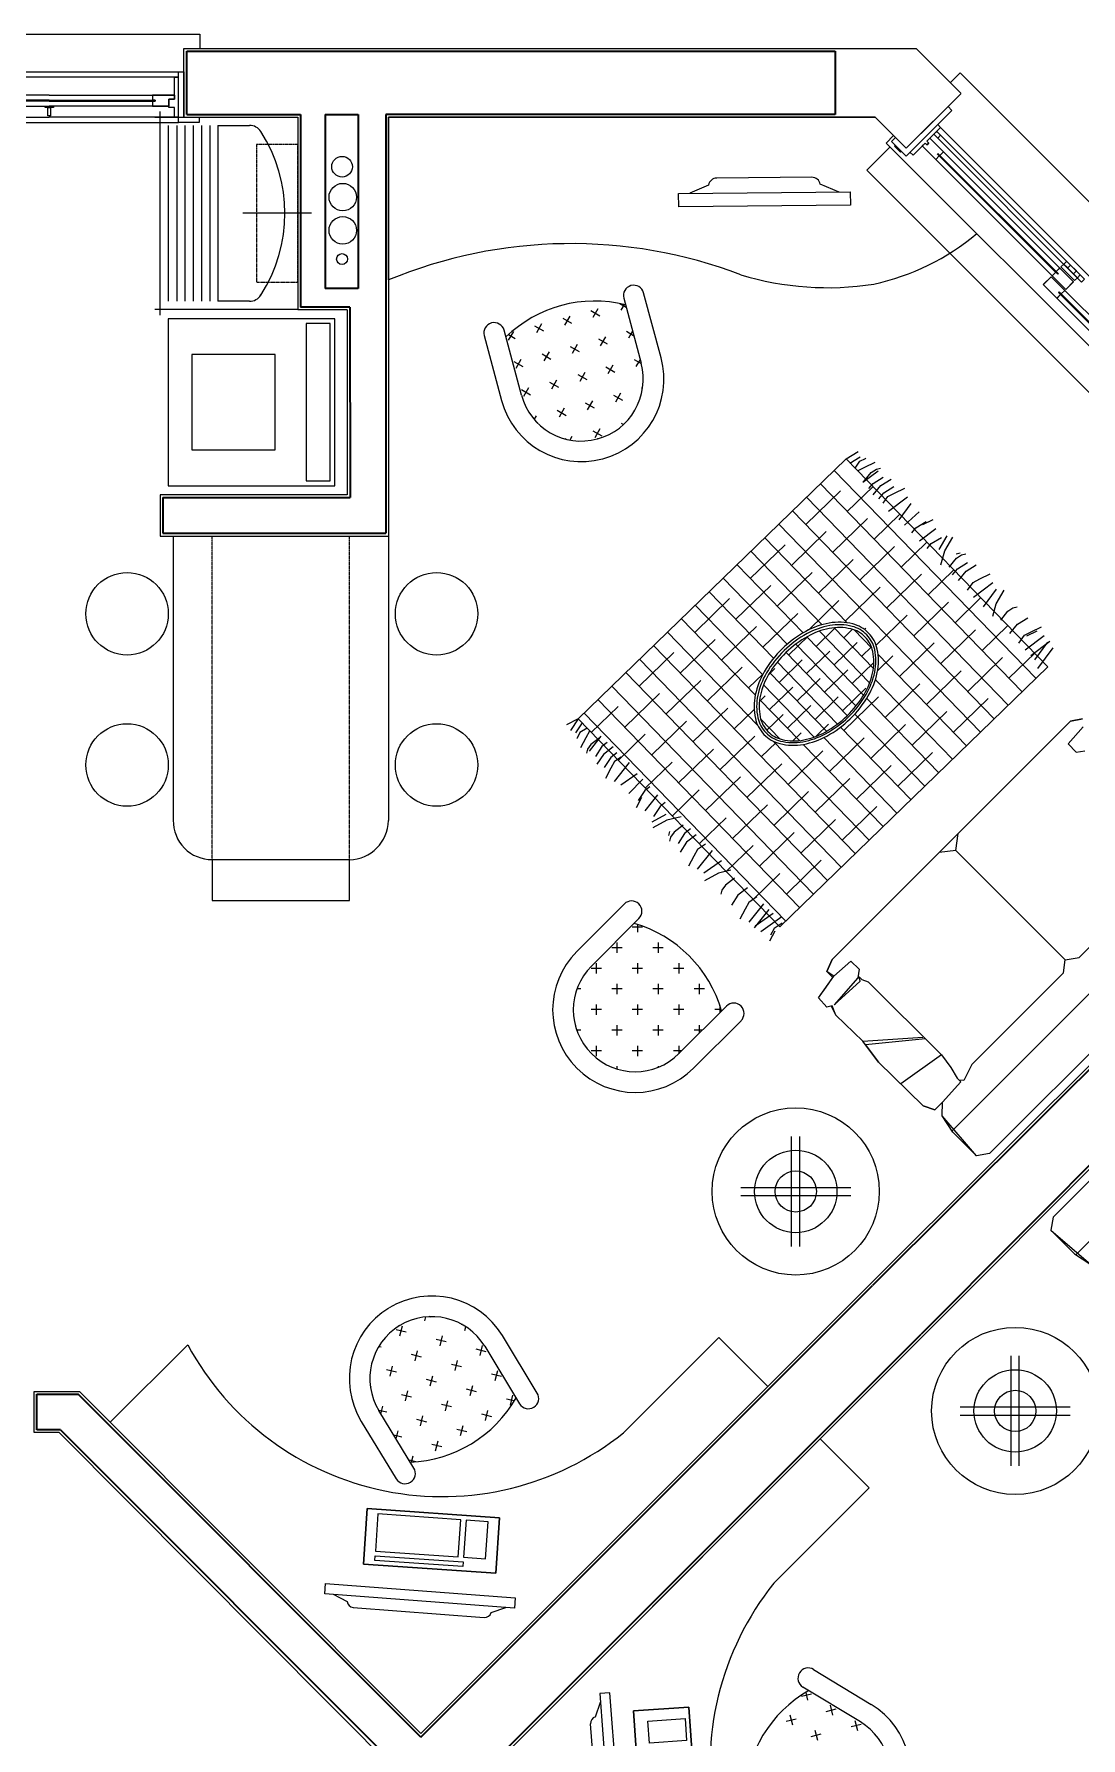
# Model space of a CAD drawing. Header units: millimetres. Extents: x -32319 to 9885, y 990 to 22164.
# Drawn here: x 2116 to 5924, y 15960 to 22158 of the extents above; entities that cross this region are included whole.
import ezdxf

# ---------------------------------------------------------------- set-up
doc = ezdxf.new("R2010")
doc.units = ezdxf.units.MM
doc.linetypes.add('HIDDEN', pattern=[0.375, 0.25, -0.125])
doc.layers.add('furniture', color=34, linetype='Continuous')
for name, color, linetype, lineweight in [('plaster', 4, 'Continuous', 13), ('wall', 5, 'Continuous', 35), ('wind', 161, 'Continuous', 5)]:
    doc.layers.add(name, color=color, linetype=linetype, lineweight=lineweight)

msp = doc.modelspace()

# ---------------------------------------------------------------- linework, layer by layer
for p, q in [((1484.7, 22157.9, 27000), (2718.8, 22157.9, 27000)), ((2718.8, 22157.9, 27000), (2718.8, 22105.9, 27000)), ((1581.7, 22020.9), (2641.7, 22020.9)), ((5448.8, 21980.4), (5485.6, 22017.2)), ((7495.5, 20006.2), (5485.1, 22016.7)), ((1581.7, 21835.9), (2641.7, 21835.9)), ((5215.8, 21761.5), (5243, 21788.8)), ((7239.2, 19738.2), (5215.8, 21761.5))]:
    msp.add_line(p, q)
msp.add_lwpolyline([(5413.8, 21818.1), (7297, 19934.9)])
at = {"layer": 'furniture'}
for p, q in [((2555.4, 21855.9), (3075.4, 21855.9)), ((2575.4, 21135.9), (2575.4, 21875.9)), ((2605.4, 21185.9), (2605.4, 21825.9)), ((2635.4, 21825.9), (2635.4, 21185.9)), ((2665.4, 21825.9), (2665.4, 21185.9)), ((2695.4, 21825.9), (2695.4, 21185.9)), ((2725.4, 21825.9), (2725.4, 21185.9)), ((2755.4, 21825.9), (2755.4, 21185.9)), ((2785.4, 21825.9), (2785.4, 21185.9)), ((2785.4, 21825.9), (2899.5, 21825.9)), ((3075.4, 21855.9), (3075.4, 21155.9)), ((3405.4, 21855.9), (5176.3, 21855.9)), ((3405.4, 21263.5), (3405.4, 21855.9)), ((5176.3, 21855.9), (5243, 21788.8)), ((4945.4, 21636.9), (4599.9, 21634.1)), ((4460.8, 21578.5), (5085.3, 21583.6)), ((4461.2, 21530.1), (4460.8, 21578.5)), ((4569.5, 21608.6), (4501.6, 21578.8)), ((5044.5, 21583.2), (4976.3, 21611.9)), ((5085.3, 21583.6), (5085.7, 21535.2)), ((3125.4, 21505.9), (2875.4, 21505.9)), ((5085.7, 21535.2), (4461.2, 21530.1)), ((4261.2, 21197), (4324.5, 20960.8)), ((4396.9, 20980.2), (4333.6, 21216.5)), ((3075.4, 21155.9), (2555.4, 21155.9)), ((2899.5, 21185.9), (2785.4, 21185.9)), ((4141.7, 21152), (4174.2, 21133.2)), ((4167.3, 21158.8), (4148.6, 21126.4)), ((4247.7, 21177.4), (4269.9, 21164.5)), ((4262.7, 21174.1), (4251, 21153.8)), ((3889.4, 20844.2), (3826.1, 21080.5)), ((3860, 21076.5), (3841.2, 21044)), ((3936.8, 21097.1), (3969.3, 21078.3)), ((3962.4, 21103.9), (3943.7, 21071.5)), ((4039.2, 21124.5), (4071.7, 21105.8)), ((4064.9, 21131.4), (4046.1, 21098.9)), ((4271.6, 21077), (4297.4, 21062.1)), ((4293.3, 21077.1), (4278.5, 21051.4)), ((3753.7, 21061.1), (3817, 20824.8)), ((3842.1, 21065.2), (3866.8, 21050.9)), ((4066.7, 21022.1), (4099.2, 21003.3)), ((4092.3, 21028.9), (4073.6, 20996.5)), ((4169.1, 21049.5), (4201.6, 21030.8)), ((4194.8, 21056.4), (4176, 21023.9)), ((3861.8, 20967.2), (3894.3, 20948.4)), ((3887.4, 20974), (3868.7, 20941.6)), ((3964.2, 20994.6), (3996.7, 20975.9)), ((3989.9, 21001.5), (3971.1, 20969)), ((4222.2, 20953.9), (4203.5, 20921.5)), ((4299.1, 20974.5), (4324.8, 20959.6)), ((4320.8, 20974.7), (4305.9, 20948.9)), ((3991.7, 20892.2), (4024.2, 20873.4)), ((4017.3, 20899), (3998.6, 20866.6)), ((4094.1, 20919.6), (4126.6, 20900.9)), ((4119.8, 20926.5), (4101, 20894)), ((4196.6, 20947.1), (4229.1, 20928.3)), ((3889.2, 20864.7), (3921.7, 20846)), ((3914.9, 20871.6), (3896.1, 20839.1)), ((4224.1, 20844.6), (4256.5, 20825.9)), ((4249.7, 20851.5), (4230.9, 20819)), ((4326.5, 20872.1), (4329.8, 20870.2)), ((3942.3, 20769.1), (3935.2, 20756.9)), ((4019.1, 20789.7), (4051.6, 20771)), ((4044.8, 20796.6), (4026, 20764.1)), ((4121.6, 20817.2), (4154.1, 20798.4)), ((4147.2, 20824), (4128.5, 20791.6)), ((3945.3, 20745.7), (3949.2, 20743.5)), ((4149.1, 20714.7), (4181.5, 20696)), ((4174.7, 20721.6), (4155.9, 20689.1)), ((4251.5, 20742.2), (4259.9, 20737.3)), ((4046.6, 20687.3), (4051.7, 20684.3)), ((4072.2, 20694.1), (4064.9, 20681.4)), ((4165.4, 20685.3), (4165, 20685.1)), ((5070.6, 20613), (5114.1, 20639.5)), ((4095, 19666.9), (5070.6, 20613)), ((5070.6, 20613), (5804, 19856.7)), ((5084.3, 20597.5), (5121.2, 20620.4)), ((5103.3, 20579.1), (5119.5, 20604.5)), ((5114.3, 20569.9), (5138.5, 20582.9)), ((5119.5, 20604.5), (5140.9, 20614.5)), ((5138.5, 20582.9), (5176.1, 20601)), ((5140.9, 20614.5), (5141.4, 20615.1)), ((5180.1, 20575.3), (5194.8, 20578.8)), ((5710.1, 19765.6), (4976.7, 20521.9)), ((5760.7, 19814.7), (5027.3, 20571)), ((5131, 20527.7), (5186.2, 20568.8)), ((5135.2, 20530.7), (5161.9, 20563)), ((5153.1, 20504.9), (5168.2, 20522.9)), ((5161.9, 20563), (5180.1, 20575.3)), ((5168.2, 20522.9), (5205.1, 20545.8)), ((5168.2, 20482.2), (5196.6, 20516.1)), ((5196.6, 20516.1), (5233.5, 20539)), ((4923.9, 20374), (5050.3, 20496.7)), ((5659.6, 19716.6), (4926.1, 20472.9)), ((5074.1, 20421.6), (5168, 20512.6)), ((5189.3, 20467.6), (5207.2, 20489.1)), ((5204.4, 20452), (5221.9, 20475.4)), ((5207.2, 20489.1), (5244.1, 20511.9)), ((5221.9, 20475.4), (5246.1, 20488.3)), ((5223.8, 20422), (5293.9, 20474.3)), ((5246.1, 20488.3), (5283.7, 20506.4)), ((5609, 19667.5), (4875.6, 20423.8)), ((5022, 20272.9), (5148.4, 20395.5)), ((5172.2, 20320.4), (5266, 20411.4)), ((5263.2, 20391.4), (5306.8, 20450.1)), ((5282.8, 20371.2), (5335.7, 20420.4)), ((5349.4, 20373.6), (5387, 20391.7)), ((2622.5, 20331.9), (2622.5, 19298.2)), ((2622.5, 20331.9), (3405.4, 20331.9)), ((3405.4, 20331.9), (3405.4, 19297.2)), ((5558.4, 19618.5), (4825, 20374.8)), ((4871.8, 20225.4), (4998.2, 20348)), ((5308.9, 20344.2), (5324, 20362.2)), ((5324, 20362.2), (5360.9, 20385.1)), ((5337.3, 20315), (5397.1, 20359.6)), ((5408.8, 20282.6), (5438, 20332.6)), ((4721.6, 20177.8), (4848, 20300.5)), ((4983, 20009.5), (4723.8, 20276.7)), ((5074.3, 20016.5), (4774.4, 20325.7)), ((5120.1, 20171.7), (5246.5, 20294.3)), ((5270.3, 20219.2), (5364.1, 20310.3)), ((5365, 20286.4), (5380.1, 20304.4)), ((5380.1, 20304.4), (5417, 20327.3)), ((5415.3, 20227.1), (5429, 20278.2)), ((5429, 20278.2), (5458.2, 20328.2)), ((5470.2, 20267.8), (5485, 20271.4)), ((5490.3, 20263.5), (5505.1, 20267.1)), ((4913.7, 19979.7), (4673.3, 20227.7)), ((4969.9, 20124.2), (5096.3, 20246.8)), ((5368.3, 20118.1), (5462.2, 20209.1)), ((5445.5, 20218.9), (5472.2, 20251.2)), ((5457.3, 20191.2), (5475.2, 20212.7)), ((5472.2, 20251.2), (5490.3, 20263.5)), ((5475.2, 20212.7), (5512.1, 20235.6)), ((5478.5, 20170.5), (5506.9, 20204.4)), ((5506.9, 20204.4), (5543.7, 20227.3)), ((4855.6, 19938.4), (4622.7, 20178.6)), ((4669.5, 20029.2), (4795.9, 20151.8)), ((4819.7, 20076.7), (4946.1, 20199.3)), ((5067.9, 20023.1), (5194.4, 20145.7)), ((5218.1, 20070.6), (5344.6, 20193.2)), ((5511.2, 20135.6), (5532.2, 20163.6)), ((5532.2, 20163.6), (5556.4, 20176.6)), ((5534, 20110.3), (5604.1, 20162.5)), ((5556.4, 20176.6), (5594, 20194.7)), ((4519.3, 19981.7), (4645.7, 20104.3)), ((4766.4, 19828), (4521.5, 20080.5)), ((4806.5, 19887.9), (4572.1, 20129.6)), ((4932.8, 19990.2), (5044.2, 20098.2)), ((5316.2, 19969.4), (5442.7, 20092)), ((5466.4, 20016.9), (5560.3, 20108)), ((5570, 20075), (5617.1, 20138.4)), ((5603.8, 20040.2), (5615.9, 20085.5)), ((5615.9, 20085.5), (5645.1, 20135.5)), ((4739.7, 19754.3), (4471, 20031.5)), ((4767.5, 19928), (4894, 20050.6)), ((5179.3, 19934.8), (5292.5, 20044.5)), ((5632.4, 20026.2), (5659, 20058.5)), ((5659, 20058.5), (5677.2, 20070.8)), ((5677.2, 20070.8), (5692, 20074.4)), ((5693.7, 20011.7), (5730.6, 20034.6)), ((4748.4, 19644.1), (4420.4, 19982.4)), ((4617.3, 19880.5), (4743.8, 20003.1)), ((4861.1, 19899), (4932.3, 19968.1)), ((5133.6, 19752.9), (4927.6, 19965.4)), ((4961.2, 19930.7), (5031.4, 19998.8)), ((5155.7, 19797.7), (4973, 19986.1)), ((5169.6, 19850.8), (5026.5, 19998.3)), ((5061.4, 19962.4), (5092.8, 19992.8)), ((5164.2, 19923.8), (5099.3, 19990.7)), ((5137.3, 19992.1), (5142.3, 19997)), ((5414.3, 19868.3), (5540.8, 19990.9)), ((5564.5, 19915.8), (5658.4, 20006.8)), ((5665.4, 19977.7), (5693.7, 20011.7)), ((5698.1, 19942.9), (5719.1, 19970.9)), ((5698.1, 19942.9), (5719.1, 19970.9)), ((5719.1, 19970.9), (5743.3, 19983.9)), ((5719.1, 19970.9), (5743.3, 19983.9)), ((5721.9, 19918.3), (5791, 19969.8)), ((5727.7, 19968.8), (5765.3, 19986.9)), ((5743.3, 19983.9), (5780.9, 20002)), ((4316.9, 19785.5), (4443.4, 19908.1)), ((5103.2, 19177.1), (4369.8, 19933.4)), ((4467.1, 19833), (4593.6, 19955.6)), ((5074.6, 19678.9), (4851.7, 19908.7)), ((5106.2, 19713.7), (4887.5, 19939.2)), ((4926.5, 19831.6), (5010.8, 19913.3)), ((5026.6, 19863.3), (5110.9, 19945)), ((5126.8, 19894.9), (5162.2, 19929.3)), ((5184.9, 19842.1), (5240.4, 19895.9)), ((5507.8, 19569.4), (5186.7, 19900.6)), ((5264.1, 19820.8), (5390.6, 19943.4)), ((5662.6, 19814.6), (5756.5, 19905.7)), ((5741.8, 19897.8), (5810.9, 19949.3)), ((5756.9, 19882.3), (5804, 19945.6)), ((5768, 19850), (5823.9, 19925.1)), ((5002.1, 19079), (4268.6, 19835.3)), ((5052.6, 19128), (4319.2, 19884.3)), ((4565.2, 19731.8), (4691.7, 19854.5)), ((4788.5, 19828.6), (4810.5, 19850)), ((4999.1, 19621.8), (4792.3, 19835)), ((5038.9, 19648.2), (4819.9, 19874)), ((4826.4, 19799.9), (4910.7, 19881.7)), ((5804, 19856.7), (4828.5, 18910.6)), ((4991.9, 19764.2), (5076.2, 19845.9)), ((5092, 19795.8), (5171.1, 19872.5)), ((5362.2, 19719.6), (5488.7, 19842.2)), ((5512.4, 19767.1), (5638.9, 19889.7)), ((4951.5, 19029.9), (4218.1, 19786.2)), ((4415, 19684.3), (4541.5, 19806.9)), ((4715.4, 19779.4), (4767.4, 19829.7)), ((4954, 19600.9), (4770, 19790.5)), ((4791.6, 19700.8), (4875.9, 19782.5)), ((4891.8, 19732.5), (4976.1, 19814.2)), ((5057.3, 19696.7), (5141.6, 19778.5)), ((5457.3, 19520.4), (5176.8, 19809.6)), ((5212, 19672.1), (5338.5, 19794.7)), ((4143.3, 19617.1), (4241.1, 19711.9)), ((4900.9, 18980.9), (4167.5, 19737.2)), ((4264.8, 19636.8), (4391.3, 19759.4)), ((4754.8, 19730.5), (4775.8, 19750.9)), ((4900.9, 19588.1), (4755.7, 19737.8)), ((4857, 19633.4), (4941.3, 19715.1)), ((4957.2, 19665), (5041.4, 19746.8)), ((5061.8, 19624.6), (5188.3, 19747.2)), ((5406.7, 19471.4), (5145, 19741.2)), ((5460.3, 19618.4), (5586.8, 19741.1)), ((4095, 19666.9), (4052.6, 19645.5)), ((4095, 19666.9), (4067.2, 19624.2)), ((4110.1, 19652.7), (4086.1, 19616.6)), ((4828.5, 18910.6), (4095, 19666.9)), ((4850.3, 18931.8), (4116.9, 19688.1)), ((4362.9, 19535.7), (4489.4, 19658.3)), ((4513.1, 19583.2), (4639.6, 19705.8)), ((4663.3, 19630.7), (4735.7, 19700.8)), ((4829.6, 19594.2), (4759.5, 19666.4)), ((4781.6, 19625.7), (4841.2, 19683.4)), ((4961.2, 19603.6), (5006.7, 19647.7)), ((5885.8, 19658.1), (5019.3, 18791.6)), ((5019.3, 18791.6), (5885.8, 19658.1)), ((5356.1, 19422.3), (5101.9, 19684.5)), ((5310.1, 19570.9), (5436.6, 19693.5)), ((5930.2, 19667.2), (5885.8, 19658.1)), ((5885.8, 19658.1), (5930.2, 19667.2)), ((4091.3, 19596.7), (4090.8, 19596.2)), ((4102, 19617.8), (4091.3, 19596.7)), ((4127.9, 19633.2), (4102, 19617.8)), ((4123, 19598.1), (4103.8, 19561.1)), ((4136.7, 19621.9), (4123, 19598.1)), ((4178.4, 19603.9), (4135.6, 19550)), ((4175.3, 19599.8), (4142.2, 19574.2)), ((4241.4, 19516), (4339.2, 19610.8)), ((4611.2, 19482), (4737.7, 19604.6)), ((5153.8, 19226.1), (4804.5, 19586.4)), ((4876.7, 19587), (4906.6, 19616)), ((5255, 19324.2), (4988.8, 19598.7)), ((5009.7, 19475.9), (5136.2, 19598.5)), ((5305.5, 19373.3), (5049.9, 19636.9)), ((5159.9, 19523.4), (5286.4, 19646)), ((5932.9, 19638.5), (5877.9, 19575.7)), ((4129.4, 19556.4), (4125.3, 19541.7)), ((4142.2, 19574.2), (4129.4, 19556.4)), ((4182.1, 19566.6), (4158.1, 19530.5)), ((4188, 19538), (4164, 19501.9)), ((4200.5, 19581.1), (4182.1, 19566.6)), ((4222.7, 19565.3), (4188, 19538)), ((4214.7, 19526.6), (4190.7, 19490.4)), ((4236.7, 19543.8), (4214.7, 19526.6)), ((4251.8, 19528.2), (4227.9, 19511.4)), ((4461, 19434.5), (4587.5, 19557.1)), ((4761.4, 19529.5), (4815.2, 19581.6)), ((4859.5, 19428.4), (4986, 19551)), ((5204.4, 19275.2), (4914.3, 19574.3)), ((5258, 19422.3), (5384.5, 19544.9)), ((5877.9, 19575.7), (5907.3, 19546.3)), ((5907.3, 19546.3), (5938.7, 19550.2)), ((4214.2, 19487.7), (4195, 19450.6)), ((4227.9, 19511.4), (4214.2, 19487.7)), ((4281.2, 19508), (4226.8, 19439.5)), ((4310.6, 19467.6), (4250.6, 19425.8)), ((4339.5, 19414.8), (4437.3, 19509.6)), ((4709.3, 19380.9), (4835.8, 19503.5)), ((5107.8, 19374.7), (5234.3, 19497.4)), ((4330.2, 19447.4), (4279.4, 19396.1)), ((4337.9, 19405.9), (4313.9, 19369.8)), ((4356.4, 19420.4), (4337.9, 19405.9)), ((4437.6, 19313.7), (4535.4, 19408.4)), ((4559.1, 19333.3), (4685.6, 19456)), ((4807.4, 19279.7), (4933.9, 19402.3)), ((4957.6, 19327.2), (5084.1, 19449.8)), ((4325.7, 19380.9), (4306.5, 19343.9)), ((4384.7, 19391.2), (4338.3, 19332.8)), ((4394, 19348.1), (4370, 19311.9)), ((4412.5, 19362.6), (4394, 19348.1)), ((4657.2, 19232.2), (4783.7, 19354.8)), ((5055.7, 19226.1), (5182.1, 19348.7)), ((4414.9, 19318.7), (4364, 19291)), ((4418.6, 19298.5), (4367.7, 19270.8)), ((4470.2, 19310.5), (4418.6, 19298.5)), ((4477.4, 19280.1), (4444.3, 19254.4)), ((4535.7, 19212.5), (4633.5, 19307.3)), ((4905.5, 19178.6), (5031.9, 19301.2)), ((4427.7, 19256.9), (4423.7, 19242.3)), ((4431.5, 19236.7), (4427.4, 19222)), ((4444.3, 19254.4), (4431.5, 19236.7)), ((4482.7, 19250.2), (4458.7, 19214)), ((4490, 19218.3), (4466, 19182.2)), ((4504.7, 19267.5), (4482.7, 19250.2)), ((4524.8, 19245.6), (4490, 19218.3)), ((4755.3, 19131), (4881.7, 19253.7)), ((5469.7, 19188.1), (5478.1, 19250.4)), ((2763.9, 19154.9), (2763.9, 19006)), ((2763.9, 19154.9), (3263.9, 19154.9)), ((3263.9, 19006), (3263.9, 19154.9)), ((4516.3, 19168), (4497.1, 19130.9)), ((4530, 19191.7), (4516.3, 19168)), ((4583.2, 19188.3), (4528.9, 19119.8)), ((4558.7, 19211.8), (4530, 19191.7)), ((4617.4, 19151.2), (4552.6, 19106.1)), ((4633.8, 19111.3), (4731.5, 19206.1)), ((4853.4, 19029.9), (4979.8, 19152.5)), ((5469.7, 19188.1), (5408.9, 19181.3)), ((5866.8, 18791), (5469.7, 19188.1)), ((4605.5, 19105.7), (4554.6, 19078.1)), ((4651.2, 19116.4), (4605.5, 19105.7)), ((4731.9, 19010.2), (4829.6, 19105)), ((6248.5, 19130.5), (5917.6, 18799.6)), ((4618.3, 19043.9), (4614.3, 19029.3)), ((4631.2, 19061.7), (4618.3, 19043.9)), ((4664.3, 19087.4), (4631.2, 19061.7)), ((4711.7, 19052.9), (4676.9, 19025.6)), ((2763.9, 19006), (3263.9, 19006)), ((4263.5, 18993.8), (4090.5, 18820.9)), ((4676.9, 19025.6), (4652.9, 18989.4)), ((4703.2, 18975.2), (4684, 18938.2)), ((4716.9, 18999), (4703.2, 18975.2)), ((4769.4, 18994.6), (4715.8, 18927.1)), ((4745.6, 19019.1), (4716.9, 18999)), ((4789.2, 18974.1), (4735.6, 18906.6)), ((4143.6, 18767.9), (4316.5, 18940.8)), ((4330, 18909.5), (4292.5, 18909.5)), ((4311.2, 18919.3), (4311.2, 18890.7)), ((4804.3, 18958.5), (4739.5, 18913.4)), ((4836.2, 18946.4), (4759.4, 18892.9)), ((4808.9, 18904.1), (4795.2, 18880.3)), ((4837.6, 18924.2), (4808.9, 18904.1)), ((4236.2, 18853.2), (4236.2, 18815.7)), ((4386.2, 18853.2), (4386.2, 18815.7)), ((4810.8, 18895.4), (4791.5, 18858.3)), ((4255, 18834.5), (4217.5, 18834.5)), ((4405, 18834.5), (4367.5, 18834.5)), ((5019.3, 18791.6), (4999.7, 18748.4)), ((4999.7, 18748.4), (5019.3, 18791.6)), ((5025, 18730.7), (5087.8, 18785.6)), ((5087.8, 18785.6), (5117.3, 18756.2)), ((6073.8, 18787.1), (5455.4, 18168.7)), ((6334.7, 18828.4), (5591.9, 18085.6)), ((6334.7, 18828.4), (5591.9, 18085.6)), ((5861.3, 18743.3), (5866.8, 18791)), ((5866.8, 18791), (5917.6, 18799.6)), ((4180, 18759.5), (4142.5, 18759.5)), ((4161.2, 18778.2), (4161.2, 18740.7)), ((4330, 18759.5), (4292.5, 18759.5)), ((4311.2, 18778.2), (4311.2, 18740.7)), ((4480, 18759.5), (4442.5, 18759.5)), ((4461.2, 18778.2), (4461.2, 18740.7)), ((4970.1, 18652.2), (5025, 18730.7)), ((4997.6, 18691.4), (5021.9, 18726.2)), ((4999.7, 18748.4), (5023.5, 18724.6)), ((5021.9, 18726.2), (4999.7, 18748.4)), ((5025, 18730.7), (4999.7, 18748.4)), ((5113.3, 18724.8), (5027, 18626.7)), ((5117.3, 18756.2), (5113.3, 18724.8)), ((5117.2, 18728.8), (5127, 18719)), ((5121.2, 18713.1), (5117.2, 18728.8)), ((5127, 18719), (5150.6, 18711.1)), ((5861.3, 18743.3), (5527.2, 18409.3)), ((4086.2, 18670.2), (4086.2, 18665.7)), ((4105, 18684.5), (4090.8, 18684.5)), ((4255, 18684.5), (4217.5, 18684.5)), ((4236.2, 18703.2), (4236.2, 18665.7)), ((4405, 18684.5), (4367.5, 18684.5)), ((4386.2, 18703.2), (4386.2, 18665.7)), ((4555, 18684.5), (4517.5, 18684.5)), ((4536.2, 18703.2), (4536.2, 18665.7)), ((4970.1, 18652.2), (4997.6, 18691.4)), ((5027, 18626.7), (5121.2, 18713.1)), ((5150.6, 18711.1), (5417.3, 18444.4)), ((4180, 18609.5), (4142.5, 18609.5)), ((4161.2, 18628.2), (4161.2, 18590.7)), ((4330, 18609.5), (4292.5, 18609.5)), ((4311.2, 18628.2), (4311.2, 18590.7)), ((4480, 18609.5), (4442.5, 18609.5)), ((4461.2, 18628.2), (4461.2, 18590.7)), ((4635, 18622.3), (4462.1, 18449.3)), ((4615.9, 18609.5), (4592.5, 18609.5)), ((4611.2, 18624.1), (4611.2, 18598.5)), ((4999.5, 18618.9), (4970.1, 18652.2)), ((4999.5, 18618.9), (4970.1, 18652.2)), ((5019.1, 18622.8), (4999.5, 18618.9)), ((5019.1, 18622.8), (4999.5, 18618.9)), ((5015.5, 18622.1), (5032.8, 18589.4)), ((5032.8, 18589.4), (5019.1, 18622.8)), ((6565.7, 18597.4), (5822.8, 17854.6)), ((6565.7, 18597.4), (5822.8, 17854.6)), ((4086.2, 18553.2), (4086.2, 18547.3)), ((4105, 18534.5), (4090.3, 18534.5)), ((4255, 18534.5), (4217.5, 18534.5)), ((4236.2, 18553.2), (4236.2, 18515.7)), ((4405, 18534.5), (4367.5, 18534.5)), ((4386.2, 18553.2), (4386.2, 18515.7)), ((4515.1, 18396.3), (4688, 18569.2)), ((4547.2, 18534.5), (4517.5, 18534.5)), ((4536.2, 18553.2), (4536.2, 18523.5)), ((5032.8, 18589.4), (5130.9, 18495.3)), ((5130.9, 18495.3), (5032.8, 18589.4)), ((4161.2, 18478.2), (4161.2, 18440.7)), ((4311.2, 18478.2), (4311.2, 18440.7)), ((4461.2, 18478.2), (4461.2, 18448.5)), ((5130.9, 18495.3), (5348.7, 18509.1)), ((5140.7, 18481.6), (5130.9, 18495.3)), ((5358.5, 18503.2), (5140.7, 18481.6)), ((5140.7, 18481.6), (5187.7, 18418.8)), ((5187.7, 18418.8), (5140.7, 18481.6)), ((4180, 18459.5), (4142.5, 18459.5)), ((4143.9, 18449.3), (4143.6, 18449.7)), ((4330, 18459.5), (4292.5, 18459.5)), ((4472.2, 18459.5), (4442.5, 18459.5)), ((5187.7, 18418.8), (5350.5, 18260)), ((5350.5, 18260), (5187.7, 18418.8)), ((5417.3, 18444.4), (5269.1, 18339.4)), ((5417.3, 18444.4), (5450.6, 18399.3)), ((5527.2, 18409.3), (5498.6, 18351.1)), ((4236.2, 18403.2), (4236.2, 18393.6)), ((4386.2, 18403.2), (4386.2, 18399.4)), ((5487.9, 18346.3), (5420.3, 18272.8)), ((5450.6, 18399.3), (5474.1, 18360.1)), ((5474.1, 18360.1), (5487.9, 18346.3)), ((5498.6, 18351.1), (5481, 18353.2)), ((6524.4, 18336.5), (5905.9, 17718.1)), ((5350.5, 18260), (5392.5, 18245)), ((5392.5, 18245), (5350.5, 18260)), ((5420.3, 18272.8), (5392.5, 18245)), ((5392.5, 18245), (5420.3, 18272.8)), ((5419.3, 18222.8), (5420.3, 18272.8)), ((5419.3, 18222.8), (5420.3, 18272.8)), ((5544.8, 18077.7), (5419.3, 18222.8)), ((5458.5, 18164), (5419.3, 18222.8)), ((5544.8, 18077.7), (5458.5, 18164)), ((4872, 17748), (4872, 18148)), ((4902, 17748), (4902, 18148)), ((5591.9, 18085.6), (5544.8, 18077.7)), ((5591.9, 18085.6), (5544.8, 18077.7)), ((4687, 17963), (5087, 17963)), ((4687, 17933), (5087, 17933)), ((5822.8, 17854.6), (5814.9, 17807.5)), ((5822.8, 17854.6), (5814.9, 17807.5)), ((5814.9, 17807.5), (5960.1, 17682)), ((5814.9, 17807.5), (5901.2, 17721.2)), ((5901.2, 17721.2), (5960.1, 17682)), ((3538, 17477.5), (3541.5, 17491.8)), ((3560.7, 17491.3), (3554.9, 17492.7)), ((3470, 17436.2), (3433.6, 17445)), ((3446.1, 17459.9), (3446.5, 17460.1)), ((3447.4, 17422.4), (3456.3, 17458.8)), ((3593.1, 17386.9), (3602, 17423.3)), ((3674.3, 17463.6), (3670, 17464.6)), ((3683.7, 17442), (3687.1, 17455.7)), ((3946.7, 17214.7), (3819.7, 17423.7)), ((4607.1, 17417.2), (4260.1, 17070.2)), ((4785.4, 17239), (4607.1, 17417.2)), ((2393.7, 17108.5), (2675.6, 17390.4)), ((3379.4, 17381.1), (3370, 17383.3)), ((3525.1, 17345.5), (3488.7, 17354.4)), ((3502.5, 17331.8), (3511.4, 17368.2)), ((3615.8, 17400.6), (3579.3, 17409.5)), ((3761.5, 17365.1), (3725.1, 17374)), ((3738.9, 17351.4), (3747.7, 17387.8)), ((3755.6, 17384.7), (3882.7, 17175.8)), ((3434.5, 17290.4), (3398.1, 17299.3)), ((3411.9, 17276.7), (3420.7, 17313.1)), ((3670.9, 17310), (3634.4, 17318.9)), ((3648.2, 17296.2), (3657.1, 17332.7)), ((3794, 17260.7), (3802.8, 17297.2)), ((5670.2, 16949.7), (5670.2, 17349.7)), ((5700.2, 16949.7), (5700.2, 17349.7)), ((3343.9, 17235.3), (3340.2, 17236.2)), ((3523.1, 15976.7), (4785.4, 17239)), ((3580.3, 17254.9), (3543.8, 17263.8)), ((3557.6, 17241.1), (3566.5, 17277.6)), ((3703.3, 17205.6), (3712.2, 17242.1)), ((3816.6, 17274.5), (3780.2, 17283.4)), ((3489.6, 17199.8), (3453.2, 17208.7)), ((3467, 17186), (3475.9, 17222.5)), ((3635.4, 17164.3), (3598.9, 17173.2)), ((3612.7, 17150.5), (3621.6, 17186.9)), ((3726, 17219.4), (3689.6, 17228.3)), ((3863.1, 17186), (3835.3, 17192.8)), ((3849.1, 17170.1), (3857.9, 17206.5)), ((3306.6, 17111.7), (3433.7, 16902.8)), ((3399, 17144.7), (3370.1, 17151.7)), ((3497.8, 16941.7), (3370.7, 17150.7)), ((3378.2, 17138.5), (3385.2, 17167.4)), ((3544.7, 17109.2), (3508.3, 17118.1)), ((3522.1, 17095.4), (3531, 17131.8)), ((3781.1, 17128.8), (3744.7, 17137.7)), ((3758.4, 17115), (3767.3, 17151.4)), ((5485.2, 17164.7), (5885.2, 17164.7)), ((5485.2, 17134.7), (5885.2, 17134.7)), ((3454.1, 17054.1), (3425.2, 17061.1)), ((3433.3, 17047.8), (3440.3, 17076.7)), ((3690.5, 17073.7), (3654, 17082.5)), ((3667.8, 17059.9), (3676.7, 17096.3)), ((3714, 15785.8), (4976.2, 17048.1)), ((4976.2, 17048.1), (5154.5, 16869.8)), ((3489.9, 16963.4), (3495.4, 16986.1)), ((3599.8, 17018.6), (3563.4, 17027.4)), ((3577.2, 17004.8), (3586.1, 17041.2)), ((3505.2, 16964.4), (3480.3, 16970.5)), ((5154.5, 16869.8), (4807.5, 16522.8)), ((3328.4, 16794.7), (3314.2, 16592, 38.1)), ((3173.5, 16485), (3176.3, 16522.1)), ((3176.3, 16522.1), (3866.9, 16469.3)), ((3864, 16432.1), (3173.5, 16485)), ((3204.8, 16482.6), (3255.2, 16456.1)), ((3277.2, 16435), (3753.8, 16398.6)), ((3778.8, 16416.1), (3832.7, 16434.5)), ((3866.9, 16469.3), (3864, 16432.1)), ((4952, 16209.4), (5160.9, 16082.4)), ((4211.2, 16124.7), (4174.1, 16121.8)), ((4174.1, 16121.8), (4226.5, 15431.3)), ((4263.6, 15434.1), (4211.2, 16124.7)), ((4907.3, 16111.8), (4943.8, 16120.7)), ((5122, 16018.3), (4913, 16145.4)), ((4923.2, 16125.8), (4930, 16098)), ((4158, 16036.6), (4176.5, 16090.5)), ((4998, 16056.7), (5034.4, 16065.5)), ((5011.7, 16079.3), (5020.6, 16042.9)), ((4176.6, 15535.1), (4140.5, 16011.7)), ((4852.2, 16021.1), (4888.7, 16030)), ((4866, 16043.8), (4874.9, 16007.4)), ((5088.6, 16001.6), (5125, 16010.4)), ((5102.4, 16024.2), (5111.2, 15987.8)), ((4942.8, 15966), (4979.3, 15974.9)), ((4956.6, 15988.7), (4965.5, 15952.3))]:
    msp.add_line(p, q, dxfattribs=at)
at = {"layer": 'furniture', "linetype": 'HIDDEN'}
for p, q in [((2925.4, 21755.9), (2925.4, 21255.9)), ((3075.4, 21755.9), (2925.4, 21755.9)), ((3075.4, 21255.9), (3075.4, 21755.9)), ((2925.4, 21255.9), (3075.4, 21255.9)), ((2763.9, 19154.9), (2763.9, 20331.9)), ((3263.9, 19154.9), (3263.9, 20331.9))]:
    msp.add_line(p, q, dxfattribs=at)
at = {"layer": 'furniture', "ltscale": 0.3}
for p, q in [((5145.1, 21662.5), (5229.9, 21747.4)), ((7140.2, 19667.4), (5145.1, 21662.5))]:
    msp.add_line(p, q, dxfattribs=at)
at = {"layer": 'furniture'}
for points in [[(3210.5, 20515.2), (3210.5, 21121.9), (2603.8, 21121.9), (2603.8, 20515.2)], [(3193.1, 21104.6), (3106.4, 21104.6), (3106.4, 20532.6), (3193.1, 20532.6)], [(2690.4, 20645.3), (2993.8, 20645.3), (2993.8, 20991.9), (2690.4, 20991.9)]]:
    msp.add_lwpolyline(points, close=True, dxfattribs=at)
for centre, radius in [((2454.8, 20049.3), 150), ((3580.5, 20049.3), 150), ((2454.8, 19499.3), 150), ((3580.5, 19499.3), 150), ((4887, 17948), 304), ((4887, 17948), 150), ((4887, 17948), 75), ((5685.2, 17149.7), 304), ((5685.2, 17149.7), 150), ((5685.2, 17149.7), 75)]:
    msp.add_circle(centre, radius, dxfattribs=at)
for centre, radius, start, end in [((2899.5, 21775.9), 50, 32.77466, 90), ((2480.1, 21505.9), 548.8, 327.22534, 32.77466), ((4600.1, 21602.9), 31.2, 90.46797, 169.35585), ((4945.7, 21605.7), 31.2, 11.5801, 90.46797), ((4070.2, 19657.6), 1738.1, 69.20282, 112.49026), ((4987.6, 22096), 867.1, 282.18049, 310.03048), ((5003.3, 22318.1), 1082.7, 253.03678, 278.8878), ((2899.5, 21235.9), 50, 270, 327.22534), ((4297.4, 21206.8), 37.5, 15, 195), ((4155.7, 20720.5), 466.1, 76.10345, 133.89655), ((3789.9, 21070.8), 37.5, 15, 195), ((4107.2, 20902.6), 225, 285, 15), ((4107.2, 20902.6), 300, 285, 15), ((4106.7, 20902.5), 300, 195, 285), ((4106.7, 20902.5), 225, 195, 285), ((5044.9, 19816.4), 202.3, 75.83341, 100.28534), ((5112.2, 19639.6), 393.8, 118.60243, 134.12), ((5112.2, 19639.6), 384.4, 118.60243, 134.12), ((5114.4, 19636.5), 378.3, 119.0643, 134.12), ((5059.3, 19736.7), 283.3, 100.28534, 118.60243), ((5059.3, 19736.7), 273.9, 100.28534, 118.60243), ((5060.3, 19733.8), 267, 101.1202, 119.0643), ((5044.7, 19813.3), 186, 76.65127, 101.1202), ((5044.9, 19816.4), 192.9, 75.83341, 100.28534), ((5063, 19890.6), 106.5, 44.12, 76.65127), ((5064.6, 19894.7), 112.1, 44.12, 75.83341), ((5064.6, 19894.7), 121.5, 44.12, 75.83341), ((5063, 19890.6), 106.5, 11.58873, 44.12), ((5064.6, 19894.7), 112.1, 12.40659, 44.12), ((5064.6, 19894.7), 121.5, 12.40659, 44.12), ((5112.2, 19639.6), 393.8, 134.12, 149.63757), ((5112.2, 19639.6), 384.4, 134.12, 149.63757), ((5114.4, 19636.5), 378.3, 134.12, 149.1757), ((4985.1, 19874.7), 186, 347.1198, 11.58873), ((4985.8, 19877.4), 192.9, 347.95466, 12.40659), ((4985.8, 19877.4), 202.3, 347.95466, 12.40659), ((5016.9, 19695.5), 283.3, 149.63757, 167.95466), ((5016.9, 19695.5), 273.9, 149.63757, 167.95466), ((4906.2, 19892.7), 267, 329.1757, 347.1198), ((4906.5, 19894.3), 273.9, 329.63757, 347.95466), ((4906.5, 19894.3), 283.3, 329.63757, 347.95466), ((5018.8, 19693.5), 267, 149.1757, 167.1198), ((4937.6, 19712.4), 202.3, 167.95466, 192.40659), ((4937.6, 19712.4), 192.9, 167.95466, 192.40659), ((4939.8, 19711.6), 186, 167.1198, 191.58873), ((4810.6, 19949.8), 378.3, 314.12, 329.1757), ((4811.1, 19950.1), 384.4, 314.12, 329.63757), ((4811.1, 19950.1), 393.8, 314.12, 329.63757), ((4858.7, 19695.1), 121.5, 192.40659, 224.12), ((4858.7, 19695.1), 112.1, 192.40659, 224.12), ((4861.9, 19695.6), 106.5, 191.58873, 224.12), ((4810.6, 19949.8), 378.3, 299.0643, 314.12), ((4811.1, 19950.1), 384.4, 298.60243, 314.12), ((4811.1, 19950.1), 393.8, 298.60243, 314.12), ((4858.7, 19695.1), 121.5, 224.12, 255.83341), ((4858.7, 19695.1), 112.1, 224.12, 255.83341), ((4861.9, 19695.6), 106.5, 224.12, 256.65127), ((4878.5, 19773.4), 192.9, 255.83341, 280.28534), ((4880.3, 19773), 186, 256.65127, 281.1202), ((4864, 19853.1), 273.9, 280.28534, 298.60243), ((4864, 19853.1), 283.3, 280.28534, 298.60243), ((4864.6, 19852.4), 267, 281.1202, 299.0643), ((4878.5, 19773.4), 202.3, 255.83341, 280.28534), ((2763.9, 19296.3), 141.4, 179.2009, 270.02539), ((3260.8, 19299.4), 144.6, 271.22911, 359.11291), ((4290, 18967.3), 37.5, 315, 135), ((4169.5, 18475.3), 466.1, 16.10345, 73.89655), ((4302.7, 18608.8), 300, 135, 225), ((4302.7, 18608.8), 225, 135, 225), ((4661.5, 18595.8), 37.5, 315, 135), ((4303, 18608.4), 225, 225, 315), ((4303, 18608.4), 300, 225, 315), ((3563.4, 17267.8), 300, 31.30281, 121.30281), ((3563, 17267.6), 300, 121.30281, 211.30281), ((3563.4, 17267.8), 225, 31.30281, 121.30281), ((3563, 17267.6), 225, 121.30281, 211.30281), ((3600.9, 17889.9), 1051.9, 208.3669, 308.80573), ((3465.2, 17428.8), 466.1, 272.40625, 330.19936), ((3914.7, 17195.3), 37.5, 211.30281, 31.30281), ((3465.8, 16922.3), 37.5, 211.30281, 31.30281), ((5627.2, 15863.6), 1051.9, 141.19427, 241.6331), ((3279.1, 16459), 24, 186.73783, 265.62571), ((3755.6, 16422.5), 24, 265.62571, 344.51359), ((4932.5, 16177.4), 37.5, 58.69719, 238.69719), ((5166, 15727.9), 466.1, 119.80064, 177.59375), ((5005.1, 15826.1), 300, 328.69719, 58.69719), ((4164.4, 16013.5), 24, 105.4495, 184.33738), ((5005.1, 15826.1), 225, 328.69719, 58.69719)]:
    msp.add_arc(centre, radius, start, end, dxfattribs=at)
for points in [[(3328.4, 16794.7), (3314.2, 16592, 38.1), (3314.2, 16592, -25.4), (3328.4, 16794.7, -25.4)], [(3328.4, 16794.7), (3809.8, 16761), (3809.8, 16761, -25.4), (3328.4, 16794.7, -25.4)], [(3658.7, 16618.8, 28.6), (3668.2, 16753.9, 3.2), (3367.3, 16775, 3.2), (3357.8, 16639.8, 28.6)], [(3678.8, 16617.4, 28.6), (3759, 16611.8, 28.6), (3768.5, 16746.9, 3.2), (3688.2, 16752.5, 3.2)], [(3809.8, 16761), (3795.7, 16559.7, 13.5), (3795.7, 16559.7, 13.5), (3809.8, 16761, -25.4)], [(3356.7, 16622.9, 31.8), (3677.6, 16600.5, 31.8), (3676.4, 16583.6, 34.9), (3355.5, 16606.1, 34.9)], [(3795.7, 16559.7, 13.5), (3314.2, 16592, -25.4), (3314.2, 16592, 38.1), (3795.7, 16559.7, 13.5)], [(4498.2, 16072.5), (4296.9, 16058.4, 13.5), (4296.9, 16058.4, 13.5), (4498.2, 16072.5, -25.4)], [(4296.9, 16058.4, 13.5), (4329.2, 15576.9, -25.4), (4329.2, 15576.9, 38.1), (4296.9, 16058.4, 13.5)], [(4531.9, 15591.1), (4498.2, 16072.5), (4498.2, 16072.5, -25.4), (4531.9, 15591.1, -25.4)], [(4354.6, 15941.5, 28.6), (4349, 16021.7, 28.6), (4484.2, 16031.2, 3.2), (4489.8, 15950.9, 3.2)]]:
    msp.add_3dface(points, dxfattribs=at)
at = {"layer": 'plaster'}
for p, q in [((2661.5, 21855.9), (2661.5, 22105.9)), ((2661.5, 22105.9), (5324.7, 22105.9)), ((5324.7, 22105.9), (5488.7, 21942)), ((5289.1, 21742.4), (5487.5, 21940.8)), ((2661.5, 21855.9), (3075.4, 21855.9)), ((3075.4, 21855.9), (3075.4, 21155)), ((3405.4, 21855.9), (3405.4, 20331.9)), ((5176.3, 21855.9), (3405.4, 21855.9)), ((5176.3, 21855.9), (5289.1, 21742.4)), ((3255.8, 21154.8), (3075.4, 21154.8)), ((3255.8, 21154.8), (3255.8, 20481.9)), ((3255.8, 20481.9), (2575.4, 20481.9)), ((2575.4, 20481.9), (2575.4, 20331.9)), ((2575.4, 20331.9), (3405.4, 20331.9)), ((7286.1, 19733.2), (5152.3, 17605.9)), ((7470.5, 19548.8), (5343.2, 17415)), ((3523.1, 15976.7), (5152.3, 17605.9)), ((3713.9, 15785.8), (5343.2, 17415)), ((3523.1, 15976.7), (4785.4, 17239)), ((2116.5, 17070.9), (2116.5, 17220.9)), ((2116.5, 17220.9), (2281.6, 17220.9)), ((3523.1, 15976.7), (2281.6, 17220.9)), ((2208, 17070.9), (2116.5, 17070.9)), ((2207.9, 17070.9), (3506.7, 15767.1)), ((3714, 15785.8), (4976.2, 17048.1))]:
    msp.add_line(p, q, dxfattribs=at)
at = {"layer": 'wall'}
for p, q in [((2671.5, 21865.9), (2671.5, 22095.9)), ((2671.5, 22095.9), (5030.6, 22095.9)), ((5030.6, 22095.9), (5030.5, 21865.9)), ((2671.5, 21865.9), (3085.4, 21865.9)), ((3085.4, 21865.9), (3085.4, 21164.8)), ((3175.4, 21865.9), (3295.4, 21865.9)), ((3175.4, 21865.9), (3175.4, 21233)), ((3295.4, 21865.9), (3295.4, 21233)), ((3395.4, 21865.9), (3395.4, 20342.3)), ((5030.5, 21865.9), (3395.4, 21865.9)), ((3295.4, 21233), (3175.4, 21233)), ((3264.9, 21164.8), (3085.4, 21164.8)), ((3264.9, 21164.8), (3265.7, 20471.9)), ((2585.4, 20472.3), (3265.7, 20471.9)), ((2585.4, 20472.3), (2585.4, 20342.3)), ((2585.4, 20342.3), (3395.4, 20342.3)), ((7300.3, 19733.2), (5166.5, 17605.9)), ((7470.5, 19563), (5343.2, 17429.2)), ((3523.1, 15962.6), (5166.5, 17605.9)), ((3699.8, 15785.8), (5343.2, 17429.2)), ((2126.5, 17210.9), (2277.4, 17210.9)), ((2126.5, 17080.9), (2126.5, 17210.9)), ((3523.1, 15962.6), (2277.4, 17210.9)), ((2212.1, 17080.9), (2126.5, 17080.9)), ((2212.1, 17080.9), (4818.1, 14474.8))]:
    msp.add_line(p, q, dxfattribs=at)
at = {"layer": 'wind', "color": 250}
for p, q in [((2641.7, 22020.9), (2661.7, 22020.9)), ((2641.7, 21870.9), (2641.7, 22020.9)), ((2661.7, 22020.9), (2661.7, 22000.9)), ((2626.7, 22000.9), (2641.7, 22000.9)), ((2626.7, 21920.9), (2626.7, 22000.9)), ((2661.7, 22000.9), (2661.7, 21855.9)), ((2626.7, 21920.9), (2606.7, 21920.9)), ((2606.7, 21920.9), (2606.7, 21910.9)), ((2606.7, 21890.9), (2606.7, 21920.9)), ((2606.7, 21920.9), (2626.7, 21920.9)), ((2606.7, 21910.9), (2606.7, 21895.9)), ((2626.7, 21890.9), (2606.7, 21890.9)), ((2626.7, 21935.9), (2626.7, 21920.9)), ((2626.7, 21855.9), (2626.7, 21890.9)), ((2641.7, 21855.9), (2641.7, 21870.9)), ((2641.7, 21835.9), (2641.7, 21855.9)), ((2701.7, 21835.9), (2641.7, 21835.9)), ((2661.7, 21855.9), (2716.7, 21855.9)), ((2716.7, 21835.9), (2701.7, 21835.9)), ((2716.7, 21855.9), (2716.7, 21835.9)), ((5364.3, 21768.6), (5413.8, 21818.1)), ((5413.8, 21818.1), (5403.2, 21828.7)), ((5313.5, 21717.8), (5357.2, 21761.5)), ((5357.2, 21761.5), (5346.6, 21750.9)), ((5364.3, 21754.5), (5357.2, 21761.5)), ((5357.2, 21761.5), (5364.3, 21754.5)), ((5374.9, 21779.2), (5364.3, 21768.6)), ((5364.3, 21768.6), (5371.3, 21761.5)), ((5371.3, 21761.5), (5364.3, 21768.6)), ((5371.3, 21761.5), (5364.3, 21754.5)), ((5364.3, 21754.5), (5371.3, 21761.5)), ((5302.4, 21728), (5313.5, 21717.8)), ((5787.8, 21247), (5816.1, 21275.3)), ((5897.4, 21285.9), (5908, 21296.5)), ((5837.3, 21197.5), (5850.4, 21210.6)), ((5843.3, 21217.6), (5845.5, 21219.8)), ((5850.4, 21210.6), (5843.3, 21217.6)), ((5845.5, 21219.8), (5852.5, 21212.7)), ((5852.5, 21212.7), (5865.6, 21225.8)), ((5869.1, 21229.3), (5897.4, 21257.6))]:
    msp.add_line(p, q, dxfattribs=at)
at = {"layer": 'wind'}
for p, q in [((2641.7, 22000.9), (1596.7, 22000.9)), ((2171.7, 21935.9), (1596.7, 21935.9)), ((1616.7, 21895.9), (2171.7, 21895.9)), ((2171.7, 21917.4), (1676.7, 21917.4)), ((2171.7, 21914.4), (1676.7, 21914.4)), ((2156.7, 21890.9), (2156.7, 21895.9)), ((2186.7, 21890.9), (2156.7, 21890.9)), ((2166.7, 21860.9), (2166.7, 21890.9)), ((2166.7, 21890.9), (2176.7, 21890.9)), ((2171.7, 21935.9), (2626.7, 21935.9)), ((2171.7, 21917.4), (2546.7, 21917.4)), ((2171.7, 21914.4), (2546.7, 21914.4)), ((2606.7, 21895.9), (2171.7, 21895.9)), ((2176.7, 21890.9), (2176.7, 21860.9)), ((2186.7, 21895.9), (2186.7, 21890.9)), ((2546.7, 21935.9), (2546.7, 21917.4)), ((2556.7, 21917.4), (2546.7, 21917.4)), ((2546.7, 21914.4), (2556.7, 21914.4)), ((2546.7, 21914.4), (2546.7, 21895.9)), ((2556.7, 21914.4), (2556.7, 21917.4)), ((1596.7, 21855.9), (2171.7, 21855.9)), ((2176.7, 21860.9), (2166.7, 21860.9)), ((2641.7, 21855.9), (2171.7, 21855.9)), ((5897, 21257.1), (5374.9, 21779.2)), ((5346.6, 21750.9), (5869.1, 21229.3)), ((5816.1, 21275.3), (6386.1, 20704.4)), ((6357.8, 20676.1), (5787.4, 21246.5)), ((5850.4, 21210.6), (6227, 20833)), ((5852.5, 21212.7), (6229.2, 20835.1))]:
    msp.add_line(p, q, dxfattribs=at)
at = {"layer": 'wind', "color": 250}
for points in [[(2606.7, 21920.9), (2626.7, 21920.9), (2626.7, 21935.9), (2546.7, 21935.9), (2546.7, 21917.4), (2556.7, 21917.4), (2556.7, 21914.4), (2546.7, 21914.4), (2546.7, 21895.9), (2606.7, 21895.9)], [(5440.9, 21894.6), (5394.9, 21848.7), (5288.8, 21742.7), (5249.9, 21781.6), (5235.8, 21767.4), (5246.4, 21756.8), (5288.8, 21714.4), (5303, 21728.5), (5313.6, 21739.1), (5455, 21880.5)], [(5374.9, 21779.2), (5364.3, 21768.6), (5371.3, 21761.5), (5364.3, 21754.5), (5357.2, 21761.5), (5346.6, 21750.9), (5396.1, 21701.5), (5409.2, 21714.5), (5402.1, 21721.6), (5404.2, 21723.7), (5411.3, 21716.6), (5424.4, 21729.7)], [(5399.6, 21804), (5389, 21793.4), (5403.2, 21779.2), (5413.8, 21789.8)], [(5851.4, 21310.7), (5862, 21321.3), (5911.5, 21271.8), (5900.9, 21261.2)], [(5816.1, 21275.3), (5787.4, 21246.5), (5836.9, 21197), (5850.4, 21210.6), (5843.3, 21217.6), (5845.5, 21219.8), (5852.5, 21212.7), (5865.6, 21225.7)], [(5847.5, 21306.6), (5834.8, 21294), (5841.9, 21286.9), (5839.8, 21284.8), (5832.7, 21291.9), (5819.6, 21278.8), (5869.1, 21229.3), (5897, 21257.1)]]:
    msp.add_lwpolyline(points, close=True, dxfattribs=at)
at = {"layer": 'wind'}
msp.add_lwpolyline([(5926.4, 21256), (5389, 21793.4), (5399.6, 21804), (5937, 21266.6)], close=True, dxfattribs=at)
at = {"layer": 'wind', "color": 250}
for points in [[(5413.8, 21789.8), (5403.2, 21779.2)], [(5271.2, 21732.1), (5267.6, 21728.5), (5246.4, 21749.7), (5249.9, 21753.3)], [(5409.2, 21714.5), (5396.1, 21701.4)], [(5409.2, 21714.5), (5402.1, 21721.6), (5404.2, 21723.7), (5411.3, 21716.6)], [(5424.4, 21729.7), (5411.3, 21716.6)], [(5862, 21321.3), (5872.6, 21331.9)], [(5862, 21321.3), (5876.2, 21307.1), (5886.8, 21317.7), (5908, 21296.5), (5897.4, 21285.9)], [(5819.6, 21278.8), (5832.7, 21291.9)], [(5832.7, 21291.9), (5839.8, 21284.8), (5841.9, 21286.9), (5834.8, 21294)], [(5834.8, 21294), (5847.9, 21307.1)], [(5922.1, 21282.4), (5911.5, 21271.8)]]:
    msp.add_lwpolyline(points, dxfattribs=at)
at = {"layer": 'wind'}
for points in [[(5409.2, 21714.5), (5832.3, 21291.4)], [(5411.3, 21716.6), (5834.8, 21294)]]:
    msp.add_lwpolyline(points, dxfattribs=at)
at = {"layer": 'wind', "color": 250}
for centre, radius in [((3236.8, 21675.5), 37.5), ((3239.3, 21565), 50), ((3239.3, 21444), 50), ((3236.8, 21339.5), 20)]:
    msp.add_circle(centre, radius, dxfattribs=at)

doc.saveas('drawing.dxf')
